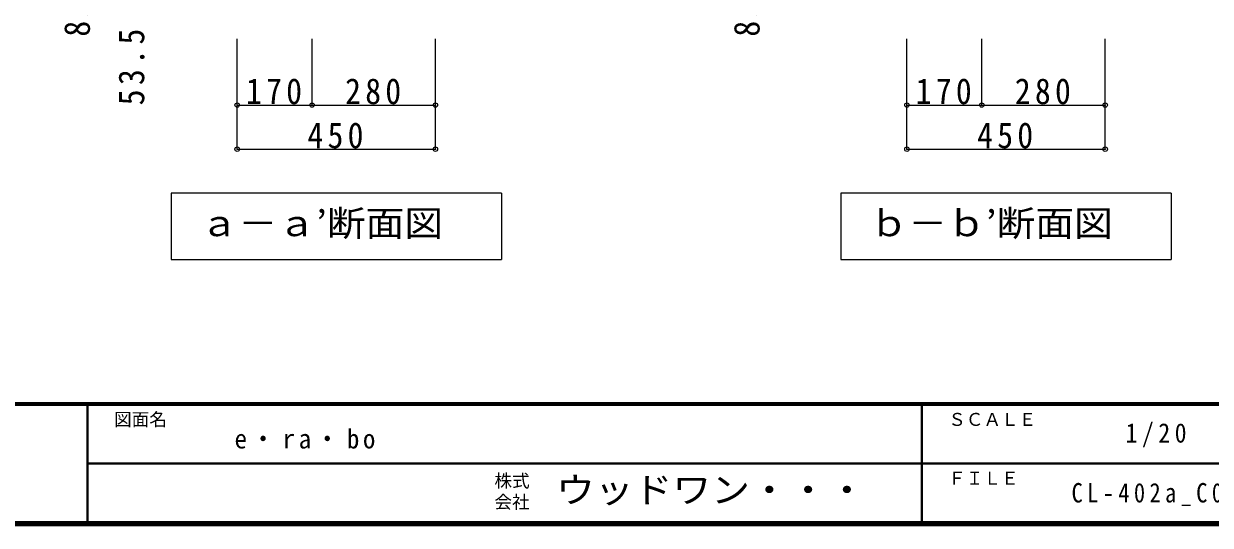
# Model space of a CAD drawing. Units: millimetres at full size, sheet at 1:20; details may follow other scales. Extents: x -3922 to 3878, y -2932 to 2722.
# Drawn here: x -167 to 2526, y -2864 to -1727 of the extents above; entities that cross this region are included whole.
import ezdxf
from ezdxf.enums import TextEntityAlignment as Align

# ---------------------------------------------------------------- set-up
doc = ezdxf.new("R2010")
doc.units = ezdxf.units.MM
doc.header["$LTSCALE"] = 20
doc.header["$PDMODE"] = 32
doc.header["$PDSIZE"] = 10
for name, color, linetype, lineweight in [('0-A_文字', 7, 'Continuous', 18), ('0-B_寸法', 7, 'Continuous', 9), ('F-1_枠', 6, 'Continuous', 40)]:
    doc.layers.add(name, color=color, linetype=linetype, lineweight=lineweight)
doc.layers.add('F-A_文字', color=7, linetype='Continuous')
doc.styles.add('ＭＳ ゴシック', font='')
doc.styles.get('ＭＳ ゴシック').set_extended_font_data('MS Gothic')

msp = doc.modelspace()

# ---------------------------------------------------------------- linework, layer by layer
at = {"layer": '0-A_文字'}
for p, q in [((917.47, -2111.27), (917.47, -2261.27)), ((2437.47, -2111.27), (2437.47, -2261.27)), ((167.47, -2261.27), (917.47, -2261.27)), ((1687.47, -2261.27), (2437.47, -2261.27))]:
    msp.add_line(p, q, dxfattribs=at)
for points in [[(917.47, -2111.27), (167.47, -2111.27), (167.47, -2261.27)], [(2437.47, -2111.27), (1687.47, -2111.27), (1687.47, -2261.27)]]:
    msp.add_lwpolyline(points, dxfattribs=at)
at = {"layer": '0-B_寸法', "color": 4}
for p, q in [((317.47, -2011.27), (317.47, -1761.27)), ((487.47, -1911.27), (487.47, -1761.27)), ((767.47, -2011.27), (767.47, -1761.27)), ((1837.47, -2011.27), (1837.47, -1761.27)), ((2007.47, -1911.27), (2007.47, -1761.27)), ((2287.47, -2011.27), (2287.47, -1761.27)), ((317.47, -1911.27), (767.47, -1911.27)), ((1837.47, -1911.27), (2287.47, -1911.27)), ((317.47, -2011.27), (767.47, -2011.27)), ((1837.47, -2011.27), (2287.47, -2011.27))]:
    msp.add_line(p, q, dxfattribs=at)
at = {"layer": '0-B_寸法'}
for p in [(317.47, -1911.27), (487.47, -1911.27), (767.47, -1911.27), (1837.47, -1911.27), (2007.47, -1911.27), (2287.47, -1911.27), (317.47, -2011.27), (767.47, -2011.27), (1837.47, -2011.27), (2287.47, -2011.27)]:
    msp.add_point(p, dxfattribs=at)
at = {"layer": 'F-1_枠'}
for p, q in [((3877.97, -2587.71), (-3922.03, -2587.71)), ((3877.97, -2591.04), (-3922.03, -2591.04)), ((-22.03, -2591.04), (-22.03, -2857.71)), ((1871.3, -2591.04), (1871.3, -2857.71)), ((-22.03, -2724.37), (3871.3, -2724.38)), ((3877.97, -2857.71), (-3922.03, -2857.71)), ((3877.97, -2861.04), (-3922.03, -2861.04)), ((3877.97, -2864.37), (-3922.03, -2864.37))]:
    msp.add_line(p, q, dxfattribs=at)

# ---------------------------------------------------------------- texts
at = {"layer": '0-A_文字', "style": 'ＭＳ ゴシック', "width": 1.1}
for s, p in [('ａ－ａ’断面図', (232.47, -2226.27)), ('ｂ－ｂ’断面図', (1752.47, -2226.27))]:
    msp.add_text(s, height=58.65, dxfattribs=at).set_placement(p, align=Align.BOTTOM_LEFT)
at = {"layer": '0-A_文字', "insert": (311.3, -2691.04), "char_height": 43.99, "attachment_point": 7, "style": 'ＭＳ ゴシック'}
msp.add_mtext('\\T1.28;\\W0.95;e・ra・bo', dxfattribs=at)
at = {"layer": '0-B_寸法', "char_height": 58.65, "attachment_point": 7, "rotation": 90, "style": 'ＭＳ ゴシック'}
for s, insert in [('\\T1.28;\\W0.9;85.5', (-15.85, -1756.02)), ('\\T1.28;\\W0.9;85.5', (1504.15, -1756.02)), ('\\T1.28;\\W0.9;53.5', (107.47, -1911.84))]:
    msp.add_mtext(s, dxfattribs=dict(at, insert=insert))
at = {"layer": '0-B_寸法', "char_height": 58.65, "attachment_point": 7, "style": 'ＭＳ ゴシック'}
for s, insert in [('\\T1.27;\\W0.9;170', (337.47, -1910.06)), ('\\T1.27;\\W0.9;280', (562.47, -1910.06)), ('\\T1.27;\\W0.9;170', (1857.47, -1910.06)), ('\\T1.27;\\W0.9;280', (2082.47, -1910.06)), ('\\T1.27;\\W0.9;450', (476.93, -2010.06)), ('\\T1.27;\\W0.9;450', (1996.93, -2010.06))]:
    msp.add_mtext(s, dxfattribs=dict(at, insert=insert))
at = {"layer": 'F-A_文字', "style": 'ＭＳ ゴシック'}
for s, p in [('図面名', (37.97, -2647.71)), ('ＳＣＡＬＥ', (1931.3, -2647.71)), ('株式', (901.3, -2787.04)), ('ＦＩＬＥ', (1931.3, -2781.04)), ('会社', (901.3, -2835.04))]:
    msp.add_text(s, height=29.33, dxfattribs=at).set_placement(p, align=Align.BOTTOM_LEFT)
at = {"layer": 'F-A_文字', "style": 'ＭＳ ゴシック', "width": 1.1}
msp.add_text('ウッドワン・・・', height=58.65, dxfattribs=at).set_placement((1041.3, -2831.04), align=Align.BOTTOM_LEFT)
at = {"layer": 'F-A_文字', "char_height": 43.99, "attachment_point": 7, "style": 'ＭＳ ゴシック'}
for s, insert in [('\\T1.38;\\W0.9;1/20', (2333.8, -2687.71)), ('\\T1.39;\\W0.85;CL-402a_C02', (2211.3, -2821.04))]:
    msp.add_mtext(s, dxfattribs=dict(at, insert=insert))

doc.saveas('drawing.dxf')
